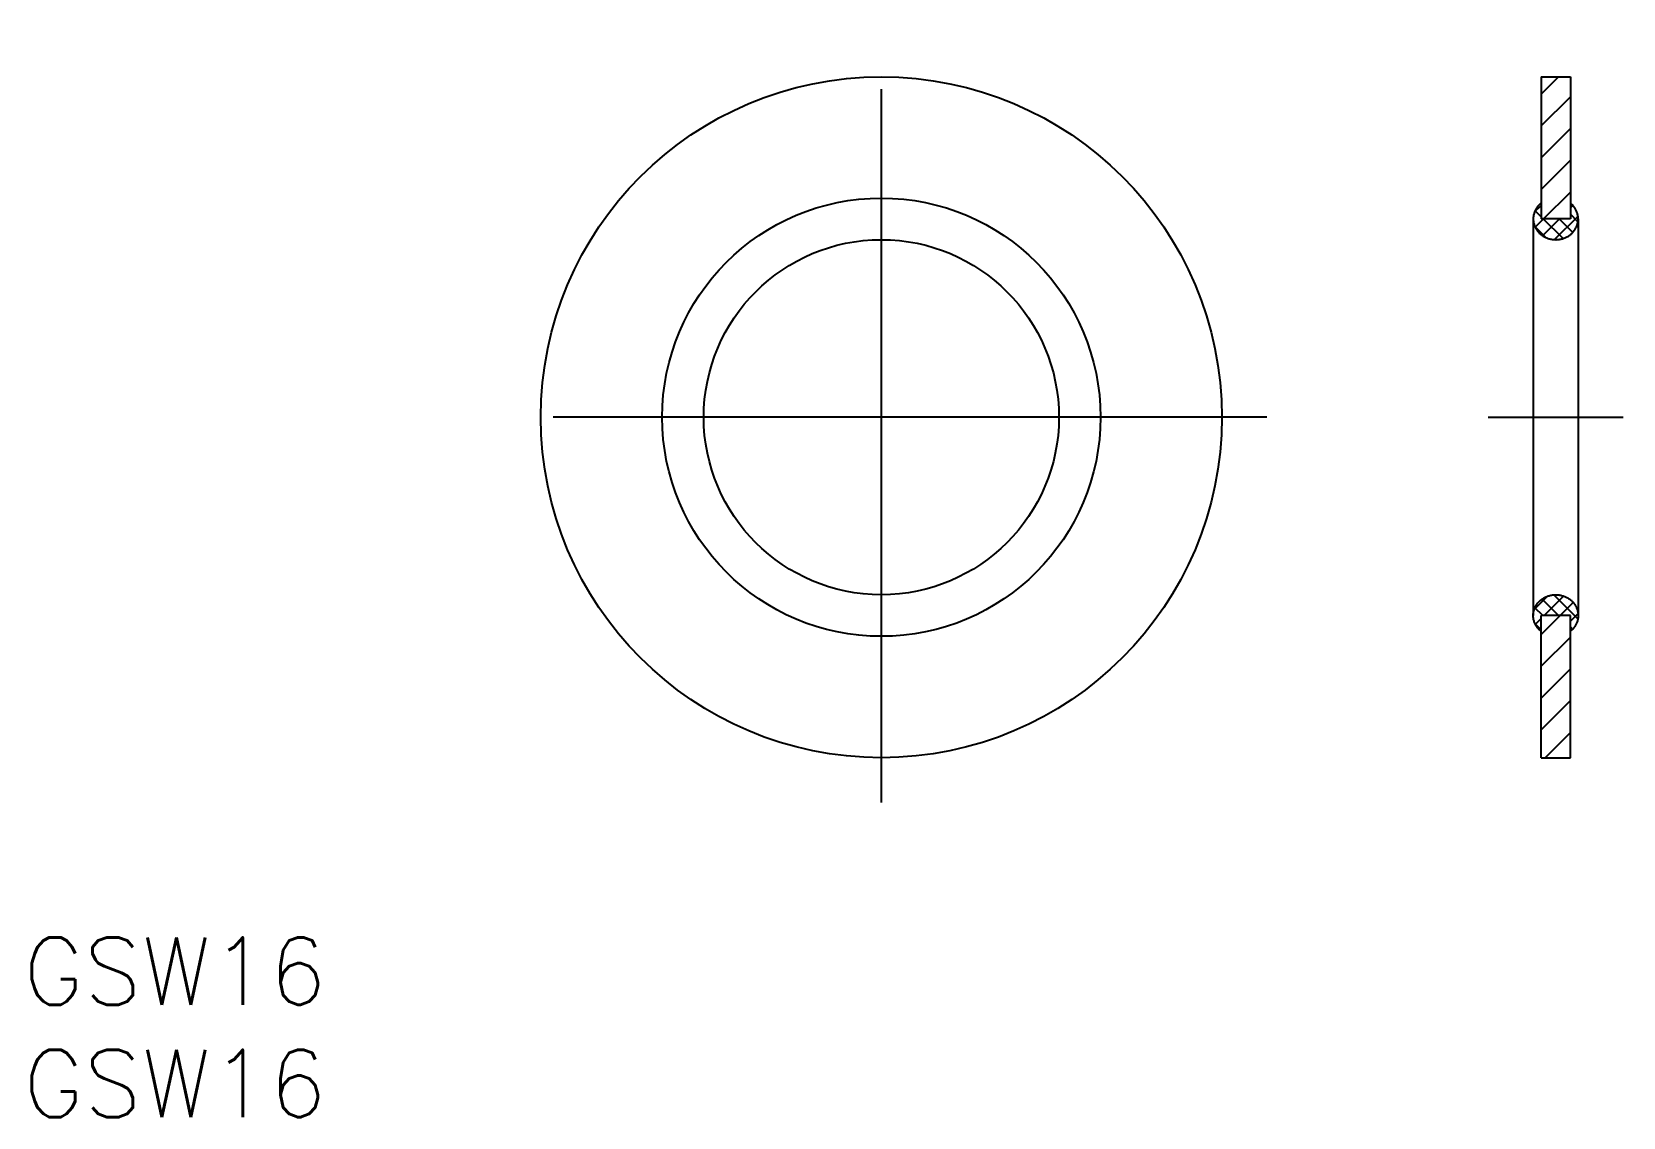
# Model space of a CAD drawing. Extents: x -37.8 to 33, y -31.1 to 17.1.
import ezdxf

# ---------------------------------------------------------------- set-up
doc = ezdxf.new("R2010")
doc.units = 0
doc.linetypes.add('CENTER', pattern=[50.8, 31.75, -6.35, 6.35, -6.35])
doc.layers.get('0').update_dxf_attribs({"linetype": 'CONTINUOUS'})
doc.layers.add('CENTER', color=1, linetype='CENTER')
doc.styles.get("Standard").update_dxf_attribs({"font": 'txt.shx', "height": 3, "bigfont": 'bigfont.shx'})

msp = doc.modelspace()

# ---------------------------------------------------------------- linework, layer by layer
at = {"color": 7, "linetype": 'CONTINUOUS'}
for p, q in [((29.35, 15.15), (29.35, 8.825)), ((29.35, 15.15), (30.65, 15.15)), ((30.65, 15.15), (30.65, 8.825)), ((29, 8.825), (29, -8.825)), ((30.65, 8.825), (29.35, 8.825)), ((31, 8.825), (31, -8.825)), ((29.35, -15.15), (29.35, -8.825)), ((30.65, -8.825), (29.35, -8.825)), ((30.65, -15.15), (30.65, -8.825)), ((29.35, -15.15), (30.65, -15.15))]:
    msp.add_line(p, q, dxfattribs=at)
at = {"color": 3, "linetype": 'CONTINUOUS'}
for p, q in [((29.35, 14.376), (30.124, 15.15)), ((29.35, 12.961), (30.65, 14.261)), ((29.35, 11.547), (30.65, 12.847)), ((29.35, 10.133), (30.65, 11.433)), ((29.456, 8.825), (30.65, 10.019)), ((29.057, 9.133), (29.35, 9.426)), ((30.65, 9.312), (30.762, 9.424)), ((29.581, 7.985), (29.062, 8.504)), ((29.35, 8.923), (29.082, 9.191)), ((29.084, 8.453), (29.456, 8.825)), ((29.414, 8.076), (30.163, 8.825)), ((30.324, 7.95), (29.448, 8.825)), ((29.947, 7.901), (30.991, 8.946)), ((30.758, 8.222), (30.155, 8.825)), ((30.99, 8.697), (30.65, 9.037)), ((29.042, -8.56), (29.64, -7.962)), ((29.421, -8.825), (29.073, -8.478)), ((30.128, -8.825), (29.393, -8.09)), ((29.484, -8.825), (30.35, -7.959)), ((30.986, -8.977), (29.913, -7.903)), ((30.191, -8.825), (30.775, -8.241)), ((29.35, -9.462), (29.083, -9.195)), ((29.093, -9.216), (29.35, -8.959)), ((29.35, -9.666), (30.191, -8.825)), ((30.65, -9.073), (30.995, -8.729)), ((29.35, -11.08), (30.65, -9.78)), ((30.745, -9.442), (30.65, -9.347)), ((29.35, -12.495), (30.65, -11.195)), ((29.35, -13.909), (30.65, -12.609)), ((29.523, -15.15), (30.65, -14.023))]:
    msp.add_line(p, q, dxfattribs=at)
at = {"color": 7, "linetype": 'CONTINUOUS'}
for points in [[(29.321, 9.504, 0), (29.294, 9.48, 0), (29.268, 9.455, 0), (29.243, 9.43, 0), (29.219, 9.403, 0), (29.196, 9.375, 0), (29.175, 9.347, 0), (29.154, 9.318, 0), (29.135, 9.289, 0), (29.117, 9.258, 0), (29.1, 9.228, 0), (29.084, 9.196, 0), (29.07, 9.164, 0), (29.057, 9.132, 0), (29.045, 9.099, 0), (29.034, 9.066, 0), (29.025, 9.032, 0), (29.018, 8.998, 0), (29.011, 8.964, 0), (29.006, 8.93, 0), (29.003, 8.895, 0), (29.001, 8.861, 0), (29, 8.826, 0), (29.001, 8.791, 0), (29.003, 8.757, 0), (29.006, 8.722, 0), (29.011, 8.688, 0), (29.017, 8.654, 0), (29.025, 8.62, 0), (29.034, 8.586, 0), (29.044, 8.553, 0), (29.056, 8.52, 0), (29.069, 8.488, 0), (29.083, 8.456, 0), (29.099, 8.424, 0), (29.116, 8.393, 0), (29.134, 8.363, 0), (29.153, 8.333, 0), (29.173, 8.304, 0), (29.195, 8.276, 0), (29.218, 8.249, 0), (29.242, 8.222, 0), (29.267, 8.196, 0), (29.293, 8.171, 0), (29.319, 8.147, 0), (29.347, 8.124, 0), (29.376, 8.102, 0), (29.406, 8.081, 0), (29.436, 8.061, 0), (29.468, 8.042, 0), (29.5, 8.024, 0), (29.532, 8.007, 0), (29.566, 7.992, 0), (29.6, 7.977, 0), (29.634, 7.964, 0), (29.669, 7.952, 0), (29.705, 7.941, 0), (29.741, 7.932, 0), (29.777, 7.923, 0), (29.814, 7.916, 0), (29.851, 7.91, 0), (29.888, 7.906, 0), (29.925, 7.903, 0), (29.963, 7.901, 0), (30, 7.9, 0), (30.037, 7.901, 0), (30.075, 7.903, 0), (30.112, 7.906, 0), (30.149, 7.91, 0), (30.186, 7.916, 0), (30.223, 7.923, 0), (30.259, 7.932, 0), (30.295, 7.941, 0), (30.331, 7.952, 0), (30.366, 7.964, 0), (30.4, 7.977, 0), (30.434, 7.992, 0), (30.468, 8.007, 0), (30.5, 8.024, 0), (30.532, 8.042, 0), (30.564, 8.061, 0), (30.594, 8.081, 0), (30.624, 8.102, 0), (30.653, 8.124, 0), (30.681, 8.147, 0), (30.707, 8.171, 0), (30.733, 8.196, 0), (30.758, 8.222, 0), (30.782, 8.249, 0), (30.805, 8.276, 0), (30.827, 8.304, 0), (30.847, 8.333, 0), (30.866, 8.363, 0), (30.884, 8.393, 0), (30.901, 8.424, 0), (30.917, 8.456, 0), (30.931, 8.488, 0), (30.944, 8.52, 0), (30.956, 8.553, 0), (30.966, 8.586, 0), (30.975, 8.62, 0), (30.983, 8.654, 0), (30.989, 8.688, 0), (30.994, 8.722, 0), (30.997, 8.757, 0), (30.999, 8.791, 0), (31, 8.826, 0), (30.999, 8.861, 0), (30.997, 8.895, 0), (30.994, 8.93, 0), (30.989, 8.964, 0), (30.982, 8.998, 0), (30.975, 9.032, 0), (30.966, 9.066, 0), (30.955, 9.099, 0), (30.943, 9.132, 0), (30.93, 9.164, 0), (30.916, 9.196, 0), (30.9, 9.228, 0), (30.883, 9.258, 0), (30.865, 9.289, 0), (30.846, 9.318, 0), (30.825, 9.347, 0), (30.804, 9.375, 0), (30.781, 9.403, 0), (30.757, 9.43, 0), (30.732, 9.455, 0), (30.706, 9.48, 0), (30.679, 9.504, 0)], [(29.321, -9.504, 0), (29.294, -9.48, 0), (29.268, -9.455, 0), (29.243, -9.43, 0), (29.219, -9.403, 0), (29.196, -9.375, 0), (29.175, -9.347, 0), (29.154, -9.318, 0), (29.135, -9.289, 0), (29.117, -9.258, 0), (29.1, -9.228, 0), (29.084, -9.196, 0), (29.07, -9.164, 0), (29.057, -9.132, 0), (29.045, -9.099, 0), (29.034, -9.066, 0), (29.025, -9.032, 0), (29.018, -8.998, 0), (29.011, -8.964, 0), (29.006, -8.93, 0), (29.003, -8.895, 0), (29.001, -8.861, 0), (29, -8.826, 0), (29.001, -8.791, 0), (29.003, -8.757, 0), (29.006, -8.722, 0), (29.011, -8.688, 0), (29.017, -8.654, 0), (29.025, -8.62, 0), (29.034, -8.586, 0), (29.044, -8.553, 0), (29.056, -8.52, 0), (29.069, -8.488, 0), (29.083, -8.456, 0), (29.099, -8.424, 0), (29.116, -8.393, 0), (29.134, -8.363, 0), (29.153, -8.333, 0), (29.173, -8.304, 0), (29.195, -8.276, 0), (29.218, -8.249, 0), (29.242, -8.222, 0), (29.267, -8.196, 0), (29.293, -8.171, 0), (29.319, -8.147, 0), (29.347, -8.124, 0), (29.376, -8.102, 0), (29.406, -8.081, 0), (29.436, -8.061, 0), (29.468, -8.042, 0), (29.5, -8.024, 0), (29.532, -8.007, 0), (29.566, -7.992, 0), (29.6, -7.977, 0), (29.634, -7.964, 0), (29.669, -7.952, 0), (29.705, -7.941, 0), (29.741, -7.932, 0), (29.777, -7.923, 0), (29.814, -7.916, 0), (29.851, -7.91, 0), (29.888, -7.906, 0), (29.925, -7.903, 0), (29.963, -7.901, 0), (30, -7.9, 0), (30.037, -7.901, 0), (30.075, -7.903, 0), (30.112, -7.906, 0), (30.149, -7.91, 0), (30.186, -7.916, 0), (30.223, -7.923, 0), (30.259, -7.932, 0), (30.295, -7.941, 0), (30.331, -7.952, 0), (30.366, -7.964, 0), (30.4, -7.977, 0), (30.434, -7.992, 0), (30.468, -8.007, 0), (30.5, -8.024, 0), (30.532, -8.042, 0), (30.564, -8.061, 0), (30.594, -8.081, 0), (30.624, -8.102, 0), (30.653, -8.124, 0), (30.681, -8.147, 0), (30.707, -8.171, 0), (30.733, -8.196, 0), (30.758, -8.222, 0), (30.782, -8.249, 0), (30.805, -8.276, 0), (30.827, -8.304, 0), (30.847, -8.333, 0), (30.866, -8.363, 0), (30.884, -8.393, 0), (30.901, -8.424, 0), (30.917, -8.456, 0), (30.931, -8.488, 0), (30.944, -8.52, 0), (30.956, -8.553, 0), (30.966, -8.586, 0), (30.975, -8.62, 0), (30.983, -8.654, 0), (30.989, -8.688, 0), (30.994, -8.722, 0), (30.997, -8.757, 0), (30.999, -8.791, 0), (31, -8.826, 0), (30.999, -8.861, 0), (30.997, -8.895, 0), (30.994, -8.93, 0), (30.989, -8.964, 0), (30.982, -8.998, 0), (30.975, -9.032, 0), (30.966, -9.066, 0), (30.955, -9.099, 0), (30.943, -9.132, 0), (30.93, -9.164, 0), (30.916, -9.196, 0), (30.9, -9.228, 0), (30.883, -9.258, 0), (30.865, -9.289, 0), (30.846, -9.318, 0), (30.825, -9.347, 0), (30.804, -9.375, 0), (30.781, -9.403, 0), (30.757, -9.43, 0), (30.732, -9.455, 0), (30.706, -9.48, 0), (30.679, -9.504, 0)]]:
    msp.add_polyline3d(points, dxfattribs=at)
for radius in [15.15, 9.75, 7.9]:
    msp.add_circle((0, 0), radius, dxfattribs=at)
at = {"layer": 'CENTER', "color": 1, "linetype": 'CENTER'}
for p, q in [((0, -17.15), (0, 17.15)), ((17.15, 0), (-17.15, 0)), ((27, 0), (33, 0))]:
    msp.add_line(p, q, dxfattribs=at)

# ---------------------------------------------------------------- texts
at = {"color": 7, "linetype": 'CONTINUOUS'}
for p in [(-38.175, -26.147), (-38.175, -31.147)]:
    msp.add_text('GSW16', height=3, dxfattribs=at).set_placement(p)

doc.saveas('drawing.dxf')
